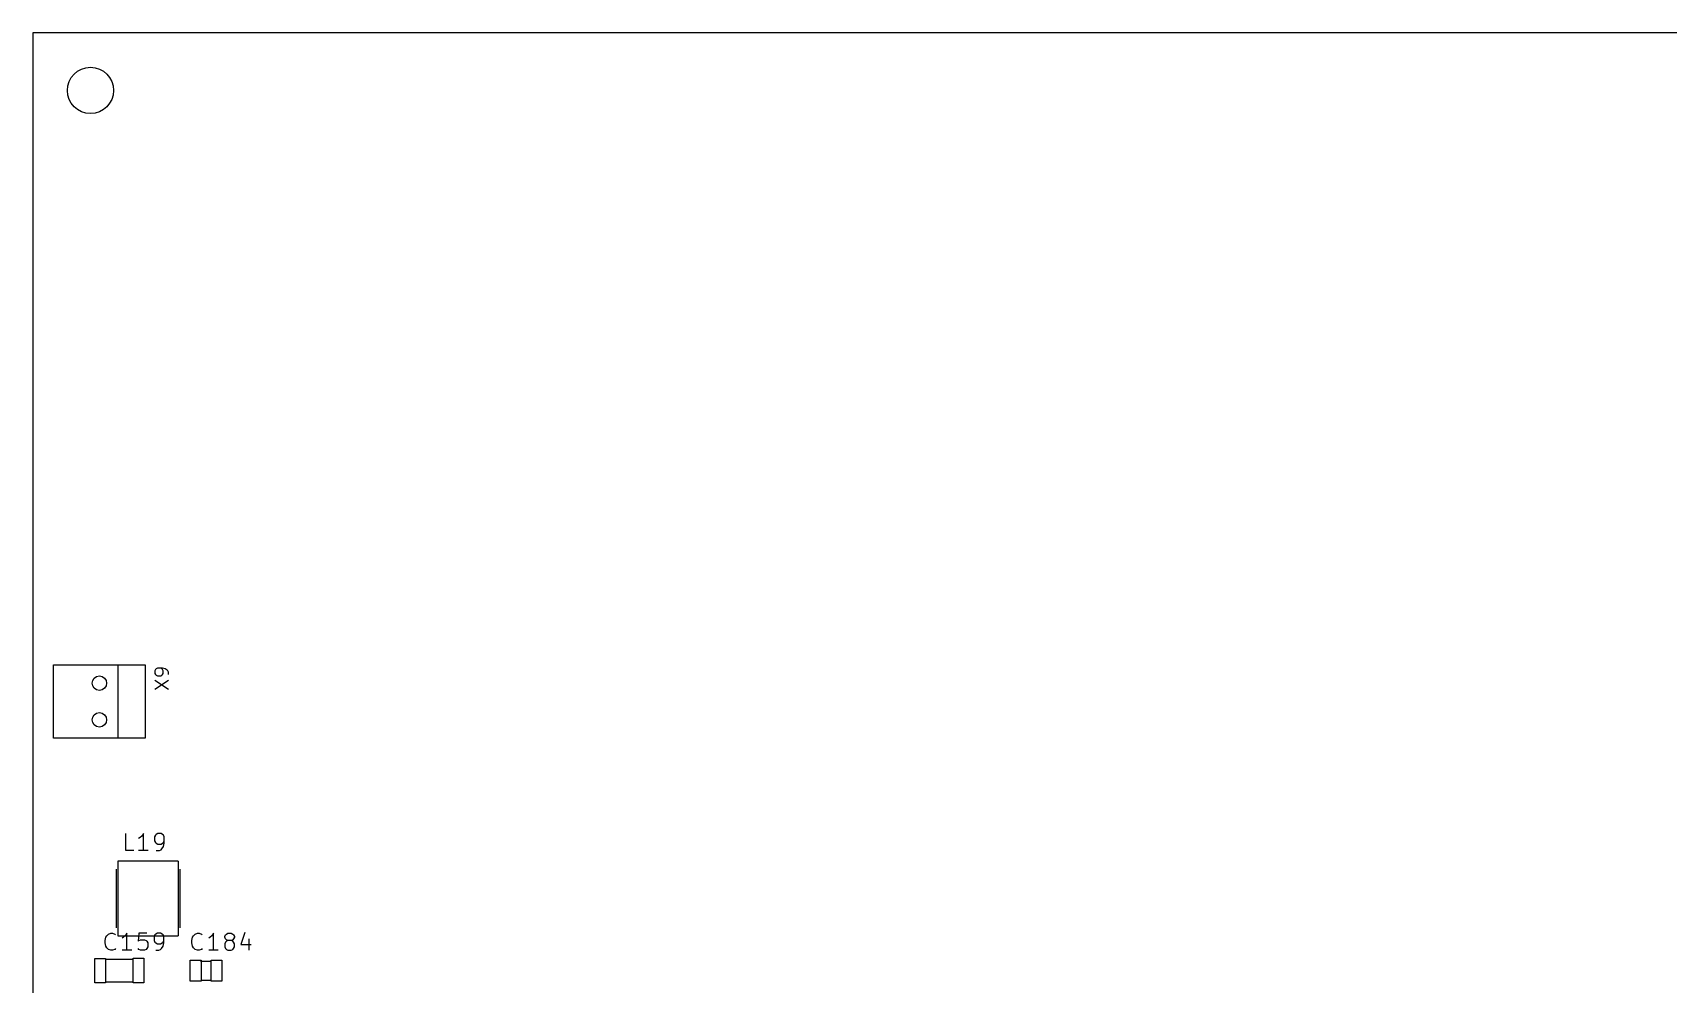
# Model space of a CAD drawing. Header units: millimetres. Extents: x -1 to 260, y -56 to 300.
# Drawn here: x 0 to 113.3, y 234.1 to 300 of the extents above; entities that cross this region are included whole.
import ezdxf

# ---------------------------------------------------------------- set-up
doc = ezdxf.new("R2010")
doc.units = ezdxf.units.MM
for name, color, linetype, true_color in [('Edge.Cuts', 254, 'CONTINUOUS', 0xd0d2cd), ('F.Fab', 9, 'CONTINUOUS', 0xafafaf), ('F.Silkscreen', 41, 'CONTINUOUS', 0xf2eda1)]:
    doc.layers.add(name, color=color, linetype=linetype, true_color=true_color)

msp = doc.modelspace()

# ---------------------------------------------------------------- linework, layer by layer
at = {"layer": 'Edge.Cuts', "linetype": 'CONTINUOUS'}
for p, q in [((0, 300), (0, 0)), ((260, 300), (0, 300))]:
    msp.add_line(p, q, dxfattribs=at)
at = {"layer": 'Edge.Cuts'}
for centre, radius in [((4, 296), 1.599999), ((4.62, 254.92), 0.5), ((4.62, 252.38), 0.5)]:
    msp.add_circle(centre, radius, dxfattribs=at)
at = {"layer": 'F.Fab', "linetype": 'CONTINUOUS'}
for p, q in [((5.892, 242.591), (5.892, 237.409)), ((10.083, 242.591), (5.892, 242.591)), ((10.083, 242.591), (10.083, 237.409)), ((5.79, 242.032), (5.79, 237.968)), ((10.184, 242.032), (10.184, 237.968)), ((5.892, 237.409), (10.083, 237.409)), ((4.2982, 234.1491), (4.2982, 235.8491)), ((4.2982, 235.8491), (5.0483, 235.8491)), ((5.035, 235.787), (6.965, 235.787)), ((5.0483, 235.8491), (5.0483, 234.1491)), ((6.9517, 234.1509), (6.9517, 235.8509)), ((6.9517, 235.8509), (7.7018, 235.8509)), ((7.7018, 235.8509), (7.7018, 234.1509)), ((10.9078, 234.2761), (10.9078, 235.7262)), ((10.9078, 235.7262), (11.6579, 235.7262)), ((11.619, 235.66), (12.381, 235.66)), ((11.6579, 235.7262), (11.6579, 234.2761)), ((12.3556, 234.2761), (12.3556, 235.7262)), ((12.3556, 235.7262), (13.1057, 235.7262)), ((13.1057, 235.7262), (13.1057, 234.2761)), ((5.0483, 234.1491), (4.2982, 234.1491)), ((5.035, 234.213), (6.965, 234.213)), ((7.7018, 234.1509), (6.9517, 234.1509)), ((11.6579, 234.2761), (10.9078, 234.2761)), ((11.644, 234.34), (12.381, 234.34)), ((13.1057, 234.2761), (12.3556, 234.2761))]:
    msp.add_line(p, q, dxfattribs=at)
at = {"layer": 'F.Fab'}
for centre, radius in [((4, 296), 1.599999), ((4.62, 254.92), 0.5), ((4.62, 252.38), 0.5)]:
    msp.add_circle(centre, radius, dxfattribs=at)
at = {"layer": 'F.Silkscreen', "linetype": 'CONTINUOUS'}
for p, q in [((1.445, 256.19), (5.89, 256.19)), ((1.445, 251.11), (1.445, 256.19)), ((5.89, 256.19), (5.89, 251.11)), ((5.89, 256.19), (7.795, 256.19)), ((7.795, 256.19), (7.795, 251.11)), ((8.513298, 255.865683), (8.469271, 255.77763)), ((8.469271, 255.77763), (8.469271, 255.601523)), ((8.469271, 255.601523), (8.513298, 255.51347)), ((8.469271, 254.500857), (9.393831, 255.11723)), ((8.469271, 255.11723), (9.393831, 254.500857)), ((8.557325, 255.90971), (8.513298, 255.865683)), ((8.513298, 255.51347), (8.557325, 255.469443)), ((8.645378, 255.953736), (8.557325, 255.90971)), ((8.557325, 255.469443), (8.645378, 255.425416)), ((8.997591, 255.953736), (8.645378, 255.953736)), ((8.645378, 255.425416), (8.865511, 255.425416)), ((8.953565, 255.90971), (8.865511, 255.953736)), ((8.865511, 255.425416), (8.953565, 255.469443)), ((8.997591, 255.865683), (8.953565, 255.90971)), ((8.953565, 255.469443), (8.997591, 255.51347)), ((9.173698, 255.90971), (8.997591, 255.953736)), ((9.041618, 255.77763), (8.997591, 255.865683)), ((8.997591, 255.51347), (9.041618, 255.601523)), ((9.041618, 255.601523), (9.041618, 255.77763)), ((9.305778, 255.821656), (9.173698, 255.90971)), ((9.349805, 255.77763), (9.305778, 255.821656)), ((9.393831, 255.689576), (9.349805, 255.77763)), ((9.393831, 255.51347), (9.393831, 255.689576)), ((5.89, 251.11), (1.445, 251.11)), ((7.795, 251.11), (5.89, 251.11)), ((6.440032, 243.323273), (6.440032, 244.491673)), ((7.441518, 244.213483), (7.330242, 244.157845)), ((7.552794, 244.324759), (7.441518, 244.213483)), ((7.66407, 244.491673), (7.552794, 244.324759)), ((7.66407, 243.323273), (7.66407, 244.491673)), ((8.498642, 244.380397), (8.443004, 244.269121)), ((8.443004, 244.269121), (8.443004, 243.990931)), ((8.443004, 243.990931), (8.498642, 243.879654)), ((8.55428, 244.436035), (8.498642, 244.380397)), ((8.498642, 243.879654), (8.55428, 243.824016)), ((8.665556, 244.491673), (8.55428, 244.436035)), ((8.55428, 243.824016), (8.665556, 243.768378)), ((8.888109, 244.491673), (8.665556, 244.491673)), ((8.665556, 243.768378), (8.888109, 243.768378)), ((8.999385, 244.436035), (8.888109, 244.491673)), ((8.888109, 243.768378), (8.999385, 243.824016)), ((8.943747, 243.43455), (9.055023, 243.601464)), ((9.055023, 244.380397), (8.999385, 244.436035)), ((8.999385, 243.824016), (9.055023, 243.879654)), ((9.110661, 244.269121), (9.055023, 244.380397)), ((9.055023, 243.879654), (9.110661, 243.990931)), ((9.055023, 243.601464), (9.110661, 243.824016)), ((9.110661, 243.824016), (9.110661, 244.269121)), ((6.996413, 243.323273), (6.440032, 243.323273)), ((7.997899, 243.323273), (7.330242, 243.323273)), ((8.55428, 243.323273), (8.776832, 243.323273)), ((8.776832, 243.323273), (8.888109, 243.378912)), ((8.888109, 243.378912), (8.943747, 243.43455)), ((5.019394, 237.085931), (5.075032, 237.308483)), ((5.019394, 236.919016), (5.019394, 237.085931)), ((5.075032, 236.696464), (5.019394, 236.919016)), ((5.075032, 237.308483), (5.13067, 237.419759)), ((5.13067, 237.419759), (5.241946, 237.531035)), ((5.241946, 237.531035), (5.408861, 237.586673)), ((5.408861, 237.586673), (5.520137, 237.586673)), ((5.520137, 237.586673), (5.687051, 237.531035)), ((5.687051, 237.531035), (5.742689, 237.475397)), ((6.29907, 237.308483), (6.187794, 237.252845)), ((6.410346, 237.419759), (6.29907, 237.308483)), ((6.521622, 237.586673), (6.410346, 237.419759)), ((6.521622, 236.418273), (6.521622, 237.586673)), ((7.356194, 237.586673), (7.300556, 237.030292)), ((7.300556, 237.030292), (7.356194, 237.085931)), ((7.912575, 237.586673), (7.356194, 237.586673)), ((7.356194, 237.085931), (7.46747, 237.141569)), ((7.46747, 237.141569), (7.745661, 237.141569)), ((7.745661, 237.141569), (7.856937, 237.085931)), ((7.856937, 237.085931), (7.912575, 237.030292)), ((7.912575, 237.030292), (7.968213, 236.919016)), ((7.968213, 236.919016), (7.968213, 236.640826)), ((8.468956, 237.475397), (8.413318, 237.364121)), ((8.413318, 237.364121), (8.413318, 237.085931)), ((8.413318, 237.085931), (8.468956, 236.974654)), ((8.524594, 237.531035), (8.468956, 237.475397)), ((8.468956, 236.974654), (8.524594, 236.919016)), ((8.63587, 237.586673), (8.524594, 237.531035)), ((8.524594, 236.919016), (8.63587, 236.863378)), ((8.858423, 237.586673), (8.63587, 237.586673)), ((8.63587, 236.863378), (8.858423, 236.863378)), ((8.969699, 237.531035), (8.858423, 237.586673)), ((8.858423, 236.863378), (8.969699, 236.919016)), ((9.025337, 237.475397), (8.969699, 237.531035)), ((8.969699, 236.919016), (9.025337, 236.974654)), ((9.080975, 237.364121), (9.025337, 237.475397)), ((9.025337, 236.974654), (9.080975, 237.085931)), ((9.025337, 236.696464), (9.080975, 236.919016)), ((9.080975, 236.919016), (9.080975, 237.364121)), ((11.019394, 237.085931), (11.075032, 237.308483)), ((11.019394, 236.919016), (11.019394, 237.085931)), ((11.075032, 236.696464), (11.019394, 236.919016)), ((11.075032, 237.308483), (11.13067, 237.419759)), ((11.13067, 237.419759), (11.241946, 237.531035)), ((11.241946, 237.531035), (11.408861, 237.586673)), ((11.408861, 237.586673), (11.520137, 237.586673)), ((11.520137, 237.586673), (11.687051, 237.531035)), ((11.687051, 237.531035), (11.742689, 237.475397)), ((12.29907, 237.308483), (12.187794, 237.252845)), ((12.410346, 237.419759), (12.29907, 237.308483)), ((12.521622, 237.586673), (12.410346, 237.419759)), ((12.521622, 236.418273), (12.521622, 237.586673)), ((13.300556, 237.364121), (13.356194, 237.475397)), ((13.300556, 237.308483), (13.300556, 237.364121)), ((13.356194, 237.197207), (13.300556, 237.308483)), ((13.356194, 236.974654), (13.300556, 236.863378)), ((13.300556, 236.863378), (13.300556, 236.640826)), ((13.356194, 237.475397), (13.411832, 237.531035)), ((13.411832, 237.141569), (13.356194, 237.197207)), ((13.411832, 237.030292), (13.356194, 236.974654)), ((13.411832, 237.531035), (13.523108, 237.586673)), ((13.523108, 237.085931), (13.411832, 237.141569)), ((13.523108, 237.085931), (13.411832, 237.030292)), ((13.523108, 237.586673), (13.745661, 237.586673)), ((13.745661, 237.085931), (13.523108, 237.085931)), ((13.745661, 237.586673), (13.856937, 237.531035)), ((13.856937, 237.141569), (13.745661, 237.085931)), ((13.856937, 237.030292), (13.745661, 237.085931)), ((13.856937, 237.531035), (13.912575, 237.475397)), ((13.912575, 237.197207), (13.856937, 237.141569)), ((13.912575, 236.974654), (13.856937, 237.030292)), ((13.912575, 237.475397), (13.968213, 237.364121)), ((13.968213, 237.308483), (13.912575, 237.197207)), ((13.968213, 236.863378), (13.912575, 236.974654)), ((13.968213, 237.364121), (13.968213, 237.308483)), ((13.968213, 236.640826), (13.968213, 236.863378)), ((14.691508, 237.642312), (14.413318, 236.80774)), ((14.413318, 236.80774), (15.136613, 236.80774)), ((14.969699, 237.197207), (14.969699, 236.418273)), ((5.13067, 236.585188), (5.075032, 236.696464)), ((5.241946, 236.473912), (5.13067, 236.585188)), ((5.408861, 236.418273), (5.241946, 236.473912)), ((5.520137, 236.418273), (5.408861, 236.418273)), ((5.687051, 236.473912), (5.520137, 236.418273)), ((5.742689, 236.52955), (5.687051, 236.473912)), ((6.855451, 236.418273), (6.187794, 236.418273)), ((7.356194, 236.473912), (7.300556, 236.52955)), ((7.46747, 236.418273), (7.356194, 236.473912)), ((7.745661, 236.418273), (7.46747, 236.418273)), ((7.856937, 236.473912), (7.745661, 236.418273)), ((7.912575, 236.52955), (7.856937, 236.473912)), ((7.968213, 236.640826), (7.912575, 236.52955)), ((8.524594, 236.418273), (8.747146, 236.418273)), ((8.747146, 236.418273), (8.858423, 236.473912)), ((8.858423, 236.473912), (8.914061, 236.52955)), ((8.914061, 236.52955), (9.025337, 236.696464)), ((11.13067, 236.585188), (11.075032, 236.696464)), ((11.241946, 236.473912), (11.13067, 236.585188)), ((11.408861, 236.418273), (11.241946, 236.473912)), ((11.520137, 236.418273), (11.408861, 236.418273)), ((11.687051, 236.473912), (11.520137, 236.418273)), ((11.742689, 236.52955), (11.687051, 236.473912)), ((12.855451, 236.418273), (12.187794, 236.418273)), ((13.300556, 236.640826), (13.356194, 236.52955)), ((13.356194, 236.52955), (13.411832, 236.473912)), ((13.411832, 236.473912), (13.523108, 236.418273)), ((13.523108, 236.418273), (13.745661, 236.418273)), ((13.745661, 236.418273), (13.856937, 236.473912)), ((13.856937, 236.473912), (13.912575, 236.52955)), ((13.912575, 236.52955), (13.968213, 236.640826))]:
    msp.add_line(p, q, dxfattribs=at)
at = {"layer": 'F.Silkscreen'}
for centre, radius in [((4, 296), 1.599999), ((4.62, 254.92), 0.5), ((4.62, 252.38), 0.5)]:
    msp.add_circle(centre, radius, dxfattribs=at)

doc.saveas('drawing.dxf')
